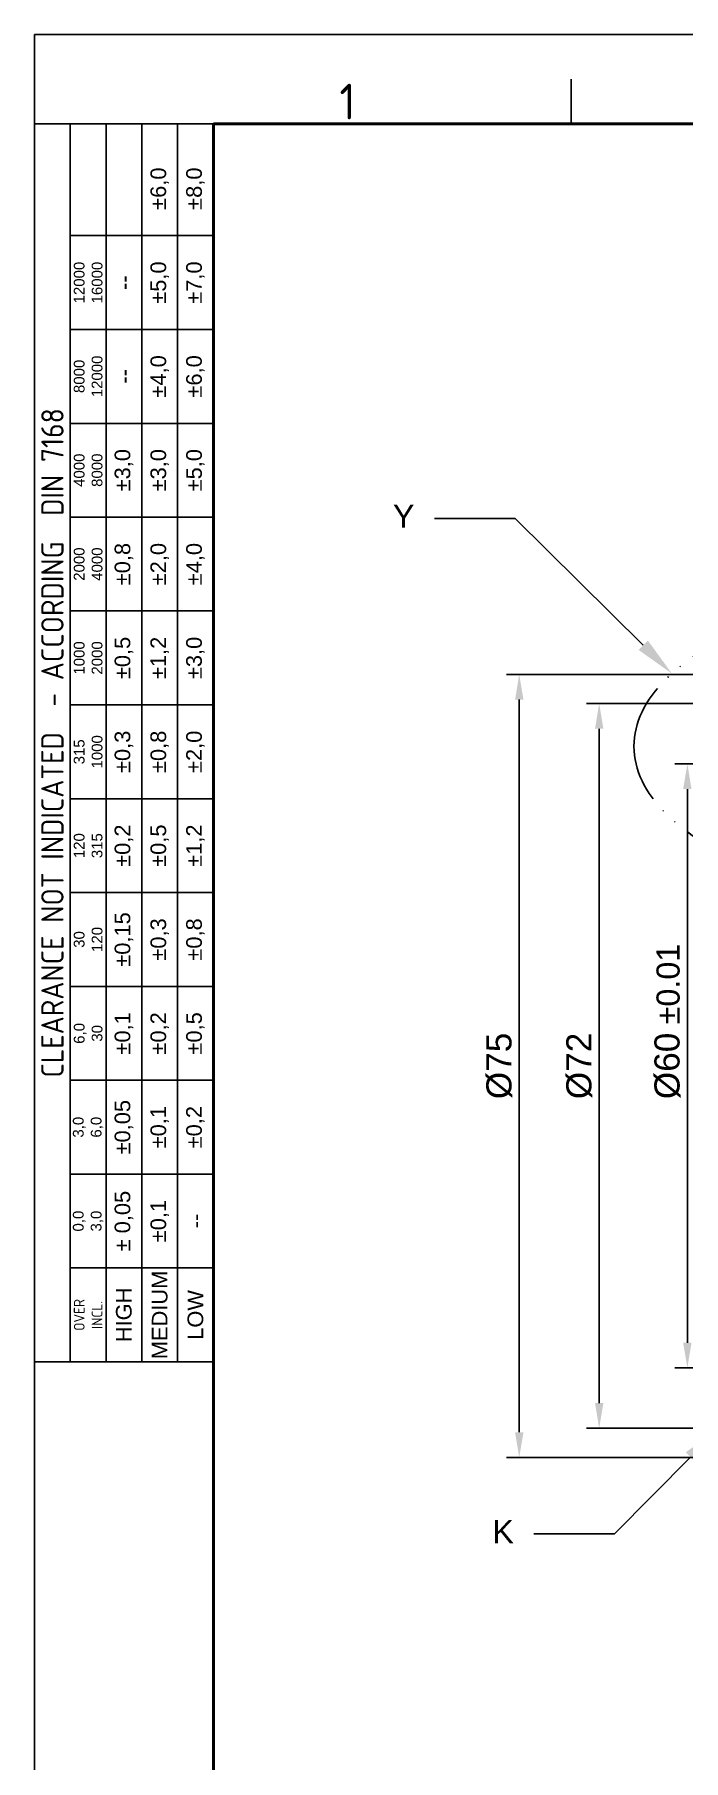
# Model space of a CAD drawing. Header units: millimetres. Extents: x 1789 to 2590, y 1108 to 1371.
# Drawn here: x 1788.8 to 1853.2, y 1199.9 to 1371.4 of the extents above; entities that cross this region are included whole.
import ezdxf
from ezdxf import colors
from ezdxf.entities.mleader import LeaderData, LeaderLine
from ezdxf.enums import TextEntityAlignment as Align
from ezdxf.math import Vec2, Vec3

# ---------------------------------------------------------------- set-up
doc = ezdxf.new("R2010")
doc.units = ezdxf.units.MM
doc.linetypes.add('ACAD_ISO05W100', pattern=[33, 24, -3, 0, -3, 0, -3])
doc.layers.add('AM_0', color=7, linetype='Continuous', lineweight=50)
doc.layers.add('AM_BOR', color=7, linetype='Continuous', lineweight=50)
doc.styles.add('ACISOTS', font='isocp.shx', dxfattribs={"height": 1})
doc.styles.get("Standard").update_dxf_attribs({"font": 'arial.ttf'})
doc.dimstyles.new('ISO-25', dxfattribs={"dimtxt": 2.5, "dimasz": 2.5, "dimexe": 1.25, "dimexo": 0.625, "dimtad": 1, "dimtxsty": 'Standard', "dimcen": 2.5, "dimadec": 0, "dimazin": 0, "dimtfac": 1, "dimtmove": 0, "dimatfit": 3, "dimfxl": 1, "dimarcsym": 0})

# ---------------------------------------------------------------- blocks, each defined once
blk = doc.blocks.new('A3 ZTL')
for p, q in [((19.57, 280.82), (19.57, 9.78)), ((401.17, 280.82), (19.57, 280.82))]:
    blk.add_line(p, q)
at = {"layer": 'AM_BOR', "color": 135, "lineweight": 25}
for p, q in [((0, 0), (0, 290.61)), ((0, 290.61), (410.96, 290.61)), ((58.71, 280.82), (58.71, 285.71)), ((3.91, 145.3), (3.91, 280.82)), ((7.83, 280.82), (7.83, 145.3)), ((11.74, 280.82), (11.74, 145.3)), ((15.66, 145.3), (15.66, 280.82)), ((19.57, 268.59), (3.91, 268.59)), ((19.57, 258.32), (3.91, 258.32)), ((19.57, 248.04), (3.91, 248.04)), ((19.57, 237.77), (3.91, 237.77)), ((19.57, 227.5), (3.91, 227.5)), ((19.57, 217.22), (3.91, 217.22)), ((19.57, 206.95), (3.91, 206.95)), ((19.57, 196.67), (3.91, 196.67)), ((19.57, 186.4), (3.91, 186.4)), ((19.57, 176.13), (3.91, 176.13)), ((19.57, 165.85), (3.91, 165.85)), ((19.57, 155.58), (3.91, 155.58))]:
    blk.add_line(p, q, dxfattribs=at)
blk.add_lwpolyline([(19.57, 145.3), (0, 145.3), (0, 280.82), (19.57, 280.82)], close=True, dxfattribs=at)
at = {"layer": 'AM_BOR', "color": 135, "lineweight": 25, "style": 'ACISOTS'}
blk.add_text('1', height=3.91, dxfattribs=at).set_placement((34.25, 283.27), align=Align.MIDDLE)
at = {"layer": 'AM_BOR', "color": 135, "lineweight": 25, "attachment_point": 5, "rotation": 90}
for s, insert, char_height, width in [('±6,0', (13.7, 273.73), 1.712, 10.274), ('±8,0', (17.61, 273.73), 1.712, 10.274), ('12000\\P16000', (5.87, 263.45), 1.174, 10.274), ('±5,0', (13.7, 263.45), 1.712, 10.274), ('±7,0', (17.61, 263.45), 1.712, 10.274), ('--', (9.78, 263.45), 1.712, 10.274), ('8000\\P12000', (5.87, 253.18), 1.174, 10.274), ('±4,0', (13.7, 253.18), 1.712, 10.274), ('±6,0', (17.61, 253.18), 1.712, 10.274), ('--', (9.78, 253.18), 1.712, 10.274), ('{\\Fisocp.shx|c0;CLEARANCE NOT INDICATED  - ACCORDING  DIN 7168}', (1.96, 213.06), 2.4462, 135.5186), ('4000\\P8000', (5.87, 242.91), 1.174, 10.274), ('±3,0', (9.78, 242.91), 1.712, 10.274), ('±3,0', (13.7, 242.91), 1.712, 10.274), ('±5,0', (17.61, 242.91), 1.712, 10.274), ('2000\\P4000', (5.87, 232.63), 1.174, 10.274), ('±0,8', (9.78, 232.63), 1.712, 10.274), ('±2,0', (13.7, 232.63), 1.712, 10.274), ('±4,0', (17.61, 232.63), 1.712, 10.274), ('1000\\P2000', (5.87, 222.36), 1.174, 10.274), ('±0,5', (9.78, 222.36), 1.712, 10.274), ('±1,2', (13.7, 222.36), 1.712, 10.274), ('±3,0', (17.61, 222.36), 1.712, 10.274), ('315\\P1000', (5.87, 212.08), 1.174, 10.274), ('±0,3', (9.78, 212.08), 1.712, 10.274), ('±0,8', (13.7, 212.08), 1.712, 10.274), ('±2,0', (17.61, 212.08), 1.712, 10.274), ('120\\P315', (5.87, 201.81), 1.174, 10.274), ('±0,2', (9.78, 201.81), 1.712, 10.274), ('±0,5', (13.7, 201.81), 1.712, 10.274), ('±1,2', (17.61, 201.81), 1.712, 10.274), ('30\\P120', (5.87, 191.54), 1.174, 10.274), ('±0,15', (9.78, 191.54), 1.712, 10.274), ('±0,3', (13.7, 191.54), 1.712, 10.274), ('±0,8', (17.61, 191.54), 1.712, 10.274), ('±0,1', (9.78, 181.26), 1.712, 10.274), ('±0,2', (13.7, 181.26), 1.712, 10.274), ('±0,5', (17.61, 181.26), 1.712, 10.274), ('6,0\\P30', (5.87, 181.26), 1.174, 10.274), ('±0,05', (9.78, 170.99), 1.712, 10.274), ('3,0\\P6,0', (5.87, 170.99), 1.174, 10.274), ('±0,1', (13.7, 170.99), 1.712, 10.274), ('±0,2', (17.61, 170.99), 1.712, 10.274), ('± 0,05', (9.78, 160.71), 1.712, 10.274), ('\\pt4.69206;±0,1', (13.7, 160.71), 1.7123, 10.274), ('0,0\\P3,0', (5.87, 160.71), 1.174, 10.274), ('--', (17.61, 160.71), 1.712, 10.274), ('MEDIUM', (13.7, 150.44), 1.712, 10.274), ('HIGH', (9.78, 150.44), 1.712, 10.274), ('LOW', (17.61, 150.44), 1.712, 10.274), ('{\\Fisocp.shx|c0;OVER\\PINCL.}', (5.87, 150.44), 1.1742, 10.274)]:
    blk.add_mtext(s, dxfattribs=dict(at, insert=insert, char_height=char_height, width=width))
blk = doc.blocks.new('*D18')
at = {"color": 0, "lineweight": -2}
for p, q in [((1861.96, 1304.95), (1843.62, 1304.95)), ((1844.87, 1235.45), (1844.87, 1302.45)), ((1861.96, 1232.95), (1843.62, 1232.95))]:
    blk.add_line(p, q, dxfattribs=at)
at = {"color": 0}
for points in [[(1844.46, 1302.45), (1845.29, 1302.45), (1844.87, 1304.95)], [(1844.46, 1235.45), (1845.29, 1235.45), (1844.87, 1232.95)]]:
    blk.add_solid(points, dxfattribs=at)
at = {"layer": 'Defpoints', "color": 0}
for p in [(1844.87, 1304.95), (1862.59, 1304.95), (1862.59, 1232.95)]:
    blk.add_point(p, dxfattribs=at)
at = {"color": 0, "insert": (1842.9, 1268.95), "char_height": 2.5, "attachment_point": 5, "rotation": 90}
blk.add_mtext('%%C72', dxfattribs=at)
blk = doc.blocks.new('*D19')
at = {"color": 0, "lineweight": -2}
for p, q in [((1857.96, 1298.95), (1852.38, 1298.95)), ((1853.63, 1241.45), (1853.63, 1296.45)), ((1857.96, 1238.95), (1852.38, 1238.95))]:
    blk.add_line(p, q, dxfattribs=at)
at = {"color": 0}
for points in [[(1853.21, 1296.45), (1854.04, 1296.45), (1853.63, 1298.95)], [(1853.21, 1241.45), (1854.04, 1241.45), (1853.63, 1238.95)]]:
    blk.add_solid(points, dxfattribs=at)
at = {"layer": 'Defpoints', "color": 0}
for p in [(1853.63, 1298.95), (1858.59, 1298.95), (1858.59, 1238.95)]:
    blk.add_point(p, dxfattribs=at)
at = {"color": 0, "insert": (1851.65, 1268.95), "char_height": 2.5, "attachment_point": 5, "rotation": 90}
blk.add_mtext('%%C60', dxfattribs=at)
blk = doc.blocks.new('*D78')
at = {"color": 0, "lineweight": -2}
for p, q in [((1888.9, 1307.84), (1835.68, 1307.84)), ((1836.93, 1232.55), (1836.93, 1305.34)), ((1888.9, 1230.05), (1835.68, 1230.05))]:
    blk.add_line(p, q, dxfattribs=at)
at = {"color": 0}
for points in [[(1836.52, 1305.34), (1837.35, 1305.34), (1836.93, 1307.84)], [(1836.52, 1232.55), (1837.35, 1232.55), (1836.93, 1230.05)]]:
    blk.add_solid(points, dxfattribs=at)
at = {"layer": 'Defpoints', "color": 0}
for p in [(1836.93, 1307.84), (1889.53, 1307.84), (1889.53, 1230.05)]:
    blk.add_point(p, dxfattribs=at)
at = {"color": 0, "insert": (1834.96, 1268.95), "char_height": 2.5, "attachment_point": 5, "rotation": 90}
blk.add_mtext('%%C75', dxfattribs=at)

msp = doc.modelspace()

# ---------------------------------------------------------------- linework, layer by layer
at = {"linetype": 'ACAD_ISO05W100', "ltscale": 0.5, "extrusion": (0, 0, -1)}
msp.add_ellipse((1888.318, 1300.7), major_axis=(-39.991, 0), ratio=0.4268581, start_param=-1.5707963, end_param=4.712389, dxfattribs=at)

# ---------------------------------------------------------------- block references
at = {"layer": 'AM_0', "color": 0, "lineweight": 0, "xscale": 0.9075000000000002, "yscale": 0.9075000000000002, "zscale": 0.9075000000000002}
msp.add_blockref('A3 ZTL', (1788.799, 1107.689), dxfattribs=at)

# ---------------------------------------------------------------- texts
at = {"insert": (1850.56, 1273.079), "char_height": 2.3, "attachment_point": 1, "rotation": 90}
msp.add_mtext_dynamic_manual_height_columns('±0.01', width=18.23779, gutter_width=12.5, heights=[0], dxfattribs=at)

# ---------------------------------------------------------------- dimensions: what is measured, and where the dimension line sits
for base, p1, p2, text, picture, middle in [((1836.932, 1307.841), (1889.528, 1230.052), (1889.528, 1307.841), '%%C75', '*D78', (1834.961, 1268.947)), ((1844.874, 1304.947), (1862.589, 1232.947), (1862.589, 1304.947), '%%C72', '*D18', (1842.903, 1268.947)), ((1853.626, 1298.947), (1858.589, 1238.947), (1858.589, 1298.947), '%%C60', '*D19', (1851.654, 1268.947))]:
    dim = msp.add_linear_dim(base=base, p1=p1, p2=p2, angle=90, text=text, dimstyle='ISO-25')
    dim.commit()
    dim.dimension.update_dxf_attribs({"geometry": picture, "text_midpoint": middle})

# ---------------------------------------------------------------- leaders
ml = msp.add_multileader_mtext('Standard')
ml.set_content('Y', color=256)
ml.set_leader_properties()
ml.build(insert=Vec2(0, 0))
ctx = ml.context
ctx.base_point, ctx.char_height, ctx.plane_origin = Vec3(1822.419, 1323.331), 2.3, Vec3(1852.09, 1307.929)
ctx.text_align_type = 2
notes = []
notes.append((ctx, [(0, (1, 1, 0), (1836.528, 1323.331), (-1, 0), 8, [(0, [(1852.09, 1307.929)], 0, [])])]))
ctx.mtext.insert, ctx.mtext.alignment, ctx.mtext.flow_direction = Vec3(1826.528, 1324.711), 3, 5
ml = msp.add_multileader_mtext('Standard')
ml.set_content('K', color=256)
ml.set_leader_properties()
ml.build(insert=Vec2(0, 0))
ctx = ml.context
ctx.base_point, ctx.char_height, ctx.plane_origin = Vec3(1832.492, 1222.452), 2.3, Vec3(1856.74, 1232.947)
ctx.text_align_type = 2
notes.append((ctx, [(0, (1, 1, 0), (1846.393, 1222.452), (-1, 0), 8, [(0, [(1856.74, 1232.947)], 0, [])])]))
ctx.mtext.insert, ctx.mtext.alignment, ctx.mtext.flow_direction = Vec3(1836.393, 1223.832), 3, 5
for ctx, leaders in notes:
    for number, flags, end, landing, length, lines in leaders:
        leader = LeaderData()
        leader.index, (leader.has_last_leader_line, leader.has_dogleg_vector, leader.attachment_direction) = number, flags
        leader.last_leader_point, leader.dogleg_vector, leader.dogleg_length = Vec3(end), Vec3(landing), length
        for number, points, colour, breaks in lines:
            line = LeaderLine()
            line.index, line.vertices, line.color, line.breaks = number, Vec3.list(points), colors.encode_raw_color(colour), breaks
            leader.lines.append(line)
        ctx.leaders.append(leader)

doc.saveas('drawing.dxf')
